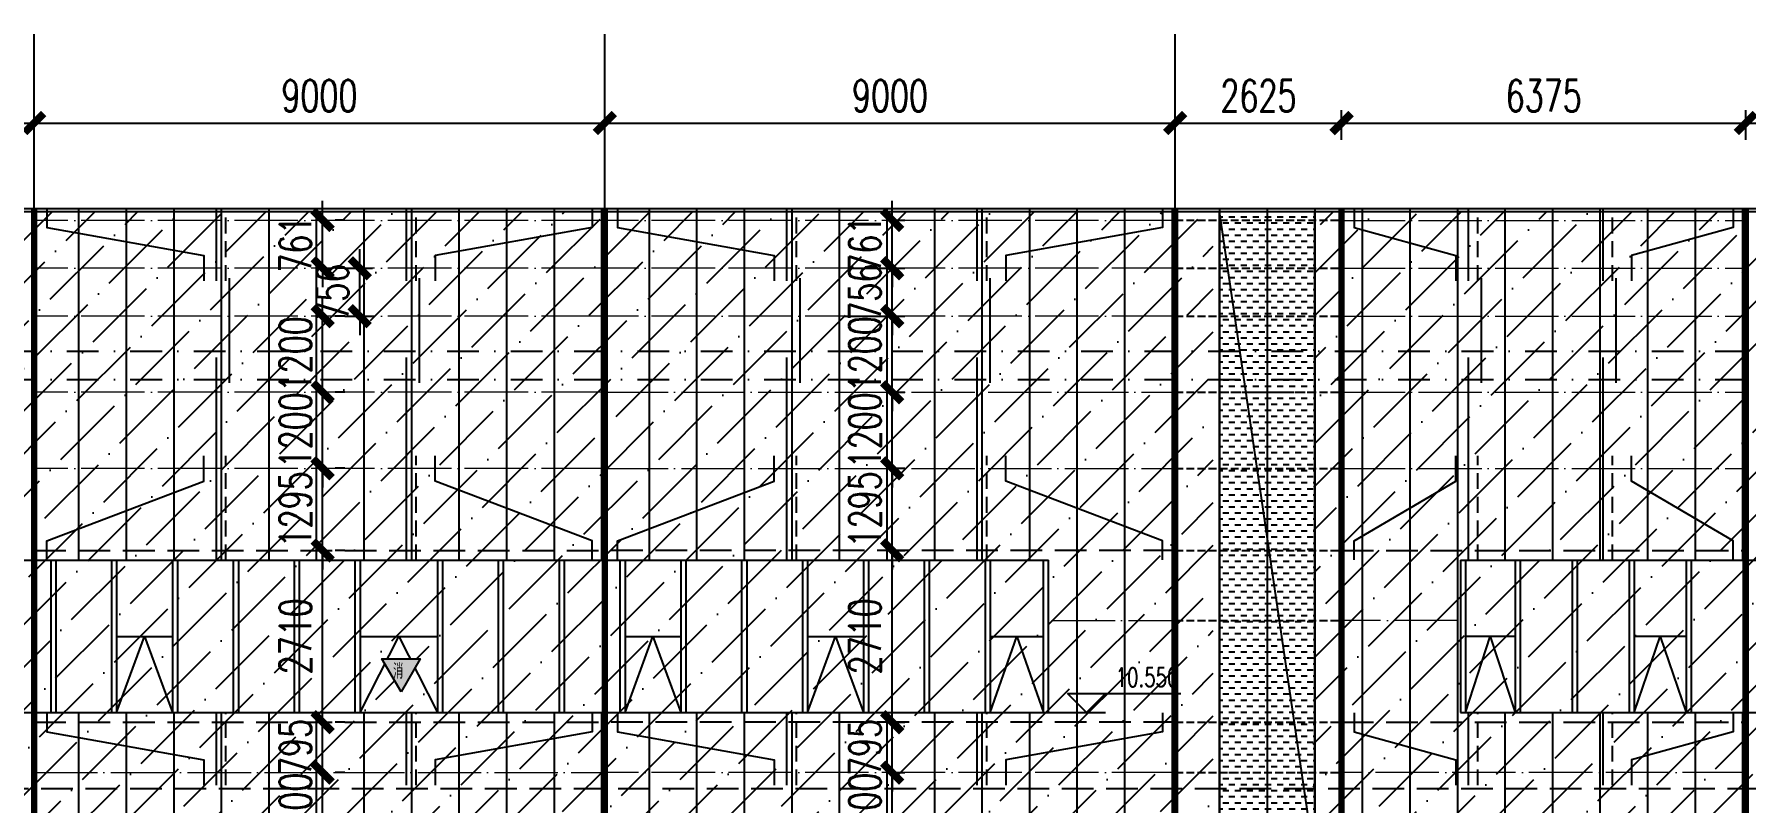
# Model space of a CAD drawing. Extents: x -2072575 to 87763, y -155913 to 742026.
# Drawn here: x -94342 to -67342, y 512340 to 524462 of the extents above; entities that cross this region are included whole.
import ezdxf
from ezdxf.enums import TextEntityAlignment as Align

# ---------------------------------------------------------------- set-up
doc = ezdxf.new("R2010")
doc.units = 0
doc.header["$LTSCALE"] = 1000
for name, pattern in [('20剖面图$0$DASH', [0.35, 0.25, -0.1]), ('__DASH', [0.35, 0.25, -0.1]), ('CENTER', [2, 1.25, -0.25, 0.25, -0.25]), ('DASHDOT', [1, 0.5, -0.25, 0, -0.25]), ('DASHED', [0.75, 0.5, -0.25]), ('DOT', [0.25, 0, -0.25]), ('DOTE', [2.42, 2, -0.2, 0.02, -0.2]), ('HIDDEN2', [0.1875, 0.125, -0.0625])]:
    doc.linetypes.add(name, pattern=pattern)
doc.layers.get('Defpoints').update_dxf_attribs({"color": 210})
for name, color, linetype in [('!ZN1-填充-8', 8, 'Continuous'), ('!ZN1-文字-7', 7, 'Continuous'), ('!ZN1-标注-173', 173, 'Continuous'), ('!ZN3-玻璃幕墙-4', 4, 'Continuous'), ('!ZN4-辅助材料-1', 1, 'Continuous'), ('12圆钢+30钢套管撑杆', 3, 'Continuous'), ('12圆钢斜拉条', 30, 'Continuous'), ('12圆钢直拉条', 22, 'Continuous'), ('250×150×4.5×8 H型钢', 3, 'HIDDEN2'), ('4玻璃幕墙', 4, 'Continuous'), ('60x60x5钢方管', 6, '20剖面图$0$DASH'), ('A-LIN-V', 9, 'Continuous'), ('A-云线', 50, 'Continuous'), ('AS-WALL', 40, 'Continuous'), ('DIM', 173, 'Continuous'), ('DIM_ELEV', 3, 'Continuous'), ('DOT', 8, 'DOT'), ('DOTE', 1, 'CENTER'), ('IE-填充-JYZS', 7, 'Continuous'), ('PUB_TEXT', 7, 'Continuous'), ('压型钢板', 23, 'Continuous')]:
    doc.layers.add(name, color=color, linetype=linetype)
doc.layers.add('A-加建区域', color=47, linetype='Continuous', plot=False)
doc.layers.add('冷弯薄壁C型钢 250x75x20x3.0', color=51, linetype='DOTE', lineweight=0)
doc.layers.add('梁', color=4, linetype='Continuous', lineweight=18)
doc.styles.add('_TCH_DIM', font='SIMPLEX', dxfattribs={"bigfont": 'GBCBIG'})
doc.styles.add('DHTEXT-1', font='romans.shx', dxfattribs={"width": 0.7, "bigfont": 'chinese.shx'})
doc.styles.add('样式 1', font='romans.shx', dxfattribs={"width": 0.7, "bigfont": 'chinese.shx'})
doc.dimstyles.new('ZN200', dxfattribs={"dimscale": 200, "dimtxt": 2.5, "dimasz": 1.5, "dimexe": 1, "dimexo": 2, "dimgap": 0.9, "dimtad": 1, "dimdec": 0, "dimdsep": 46, "dimtxsty": 'DHTEXT-1', "dimblk": 'ARCHTICK', "dimcen": 2.5, "dimclrd": 173, "dimclre": 173, "dimclrt": 7, "dimazin": 2, "dimtfac": 1, "dimtdec": 0, "dimtix": 1, "dimtmove": 2, "dimatfit": 3, "dimfxl": 0, "dimtolj": 1, "dimtzin": 0, "dimarcsym": 0})
pattern_1 = [(45, (119669.48, -503214.68), (252.5697, 926.0889), [1190.625, -238.125, 0, -238.125])]

# ---------------------------------------------------------------- blocks, each defined once
blk = doc.blocks.new('消防救援口标识')
blk.add_wipeout([(0, 0), (-150, 260), (150, 260)]).dxf.layer = '!ZN1-标注-173'
at = {"layer": '!ZN1-填充-8'}
h = blk.add_hatch(color=252, dxfattribs=at)
h.dxf.hatch_style = 1
h.paths.add_polyline_path([(0, 0), (-150, 260), (150, 260)])
at = {"layer": '!ZN1-标注-173'}
blk.add_lwpolyline([(0, 0), (-150, 260), (150, 260)], close=True, dxfattribs=at)
at = {"layer": '!ZN1-文字-7', "ltscale": 1.5, "style": '样式 1', "width": 0.7}
blk.add_text('消', height=120, dxfattribs=at).set_placement((-62, 164), align=Align.MIDDLE_LEFT)
blk = doc.blocks.new('20250905101245')
at = {"layer": '!ZN1-填充-8'}
h = blk.add_hatch(dxfattribs=at)
h.set_pattern_fill('ANSI36', color=252, scale=300, style=0)
h.set_pattern_definition(pattern_1)
h.paths.add_polyline_path([(33200, 18450), (58600, 18450), (58600, 0), (56000, 0), (56000, 5000), (51000, 5000), (51000, 0), (50700, 0), (35500, 0), (48700, 0), (48700, 2400), (35500, 2400), (35500, 0), (31689, 0), (31700, 0), (33200, 0)])
h = blk.add_hatch(dxfattribs=at)
h.set_pattern_fill('ANSI36', color=252, scale=300, style=0)
h.set_pattern_definition(pattern_1)
h.paths.add_polyline_path([(60150, 0), (60150, -27), (60150, 0), (83389, 0), (83400, 0), (62500, 0), (62500, 2400), (83400, 2400), (83400, 0), (87189, 0), (87200, 0), (85700, 0), (85600, 18450), (60200, 18458)])
at = {"layer": 'IE-填充-JYZS', "ltscale": 10}
h = blk.add_hatch(dxfattribs=at)
h.set_pattern_fill('DASH', color=252, scale=100)
h.set_pattern_definition([(0, (119669.48, -503214.675), (95.25, 95.25), [95.25, -95.25])])
h.paths.add_polyline_path([(58700, 8200), (60200, 8200), (60200, 18450), (58700, 18450)])
at = {"layer": '!ZN3-玻璃幕墙-4', "color": 252, "ltscale": 10}
for points in [[(41300, 10550), (41740, 11750), (42180, 10550)], [(45140, 10550), (45750, 11750), (46360, 10550)], [(49320, 10550), (49760, 11750), (50200, 10550)], [(52200, 10550), (52640, 11750), (53080, 10550)], [(55080, 10550), (55500, 11750), (55920, 10550)], [(62580, 10550), (62970, 11750), (63360, 10550)], [(65240, 10550), (65650, 11750), (66060, 10550)]]:
    blk.add_lwpolyline(points, dxfattribs=at)
at = {"layer": '4玻璃幕墙', "color": 252, "ltscale": 10}
for p, q in [((35500, 12950), (56000, 12950)), ((40260, 12950), (40260, 10550)), ((40340, 12950), (40340, 10550)), ((41220, 12950), (41220, 10550)), ((41300, 12950), (41300, 10550)), ((42180, 12950), (42180, 10550)), ((42260, 12950), (42260, 10550)), ((43140, 12950), (43140, 10550)), ((43220, 12950), (43220, 10550)), ((44100, 12950), (44100, 10550)), ((44180, 12950), (44180, 10550)), ((45060, 12950), (45060, 10550)), ((45140, 12950), (45140, 10550)), ((46360, 12950), (46360, 10550)), ((46440, 12950), (46440, 10550)), ((47320, 12950), (47320, 10550)), ((47400, 12950), (47400, 10550)), ((48280, 12950), (48280, 10550)), ((48360, 12950), (48360, 10550)), ((49240, 12950), (49240, 10550)), ((49320, 12950), (49320, 10550)), ((50200, 12950), (50200, 10550)), ((50280, 12950), (50280, 10550)), ((51160, 12950), (51160, 10550)), ((51240, 12950), (51240, 10550)), ((52120, 12950), (52120, 10550)), ((52200, 12950), (52200, 10550)), ((53080, 12950), (53080, 10550)), ((53160, 12950), (53160, 10550)), ((54040, 12950), (54040, 10550)), ((54120, 12950), (54120, 10550)), ((55000, 12950), (55000, 10550)), ((55080, 12950), (55080, 10550)), ((55920, 10550), (55920, 12950)), ((56000, 10550), (56000, 12950)), ((62500, 12950), (62500, 10550)), ((62500, 12950), (83400, 12950)), ((62580, 12950), (62580, 10550)), ((63360, 12950), (63360, 10550)), ((63440, 12950), (63440, 10550)), ((64260, 12950), (64260, 10550)), ((64340, 12950), (64340, 10550)), ((65160, 12950), (65160, 10550)), ((65240, 12950), (65240, 10550)), ((66060, 12950), (66060, 10550)), ((66140, 12950), (66140, 10550)), ((66960, 12950), (66960, 10550)), ((41300, 11750), (42180, 11750)), ((45140, 11750), (46360, 11750)), ((49320, 11750), (50200, 11750)), ((52200, 11750), (53080, 11750)), ((55080, 11750), (55920, 11750)), ((63360, 11750), (62580, 11750)), ((66060, 11750), (65240, 11750)), ((35500, 10550), (56000, 10550)), ((62500, 10550), (83400, 10550))]:
    blk.add_line(p, q, dxfattribs=at)
at = {"layer": 'A-LIN-V', "color": 252}
for p, q in [((-900, 18500), (184800, 18500)), ((-900, 18450), (184800, 18450)), ((58700, 8200), (58700, 18450)), ((60200, 8200), (60200, 18450))]:
    blk.add_line(p, q, dxfattribs=at)
at = {"layer": 'AS-WALL', "color": 252}
blk.add_lwpolyline([(60200, 8200), (60200, 8200), (58700, 18450)], dxfattribs=at)
at = {"layer": '压型钢板', "color": 252, "ltscale": 10}
for p, q in [((40700, 18500), (40700, 12950)), ((41450, 18500), (41450, 12950)), ((42200, 18500), (42200, 12950)), ((42950, 18500), (42950, 12950)), ((43700, 18500), (43700, 12950)), ((44450, 18500), (44450, 12950)), ((45200, 18500), (45200, 12950)), ((45950, 18500), (45950, 12950)), ((46700, 18500), (46700, 12950)), ((47450, 18500), (47450, 12950)), ((48200, 18500), (48200, 12950)), ((48950, 18500), (48950, 12950)), ((49700, 18500), (49700, 12950)), ((50450, 18500), (50450, 12950)), ((51200, 18500), (51200, 12950)), ((51950, 18500), (51950, 12950)), ((52700, 18500), (52700, 12950)), ((53450, 18500), (53450, 12950)), ((54200, 18500), (54200, 12950)), ((54950, 18500), (54950, 12950)), ((55700, 18500), (55700, 12950)), ((56450, 18500), (56450, 0)), ((57200, 18500), (57200, 0)), ((57950, 18500), (57950, 0)), ((58700, 18500), (58700, 0)), ((59450, 18500), (59450, 8200)), ((60200, 18500), (60200, 0)), ((60950, 18500), (60950, 0)), ((61700, 18500), (61700, 0)), ((62450, 18500), (62450, 0)), ((63200, 18500), (63200, 12950)), ((63950, 18500), (63950, 12950)), ((64700, 18500), (64700, 12950)), ((65450, 18500), (65450, 12950)), ((66200, 18500), (66200, 12950)), ((66950, 18500), (66950, 12950)), ((40700, 10550), (40700, 2400)), ((41450, 10550), (41450, 2400)), ((42200, 10550), (42200, 2400)), ((42950, 10550), (42950, 2400)), ((43700, 10550), (43700, 2400)), ((44450, 10550), (44450, 2400)), ((45200, 10550), (45200, 2400)), ((45950, 10550), (45950, 2400)), ((46700, 10550), (46700, 2400)), ((47450, 10550), (47450, 2400)), ((48200, 10550), (48200, 2400)), ((48950, 10550), (48950, 0)), ((49700, 10550), (49700, 0)), ((50450, 10550), (50450, 0)), ((51200, 10550), (51200, 5000)), ((51950, 10550), (51950, 5000)), ((52700, 10550), (52700, 5000)), ((53450, 10550), (53450, 5000)), ((54200, 10550), (54200, 5000)), ((54950, 10550), (54950, 5000)), ((55700, 10550), (55700, 5000)), ((63200, 10550), (63200, 2400)), ((63950, 10550), (63950, 2400)), ((64700, 10550), (64700, 2400)), ((65450, 10550), (65450, 2400)), ((66200, 10550), (66200, 2400)), ((66950, 10550), (66950, 2400))]:
    blk.add_line(p, q, dxfattribs=at)
at = {"layer": '!ZN4-辅助材料-1', "color": 252, "xscale": 2, "yscale": 2, "zscale": 2}
blk.add_blockref('消防救援口标识', (45786, 10873), dxfattribs=at)
blk = doc.blocks.new('20250821140411')
at = {"layer": 'DOT', "linetype": 'DASHDOT'}
for p, q in [((-7489.1, 18500), (190989.5, 18500)), ((-7489.1, 16250), (190989.5, 16250)), ((-7489.1, 15800), (190989.5, 15800))]:
    blk.add_line(p, q, dxfattribs=at)
at = {"layer": 'DOTE', "ltscale": 280}
for p, q in [((40000, -5350), (40000, 21247.6)), ((49000, -5350), (49000, 21247.6)), ((58000, -5350), (58000, 21247.6))]:
    blk.add_line(p, q, dxfattribs=at)
blk = doc.blocks.new('_ArchTick')
at = {"color": 0, "linetype": 'ByBlock', "const_width": 0.4}
blk.add_lwpolyline([(-0.5, -0.5), (0.5, 0.5)], dxfattribs=at)
blk = doc.blocks.new('*D3620')
at = {"layer": 'Defpoints', "color": 0, "ltscale": 10, "transparency": 16777216}
for p in [(-81182, 521532), (-80807, 521532), (-81182, 520771)]:
    blk.add_point(p, dxfattribs=at)
at = {"layer": 'DIM', "color": 173, "linetype": 'ByBlock', "lineweight": -2, "ltscale": 10, "transparency": 16777216}
for p, q in [((-80807, 521532), (-80807, 521832)), ((-80807, 520771), (-80807, 521532)), ((-80782, 521532), (-80607, 521532)), ((-80807, 520771), (-80807, 520471)), ((-80782, 520771), (-80607, 520771))]:
    blk.add_line(p, q, dxfattribs=at)
at = {"layer": 'DIM', "color": 173, "lineweight": -2, "ltscale": 10, "transparency": 16777216, "xscale": 300, "yscale": 300, "zscale": 300}
for p, rotation in [((-80807, 521532), 270), ((-80807, 520771), 90)]:
    blk.add_blockref('_ArchTick', p, dxfattribs=dict(at, rotation=rotation))
at = {"layer": 'DIM', "color": 7, "ltscale": 10, "transparency": 16777216, "insert": (-81237, 521151), "char_height": 500, "attachment_point": 5, "rotation": 90, "style": 'DHTEXT-1'}
blk.add_mtext('\\A1;761', dxfattribs=at)
blk = doc.blocks.new('*D3621')
at = {"layer": 'Defpoints', "color": 0, "ltscale": 10, "transparency": 16777216}
for p in [(-81903, 520771), (-80807, 520771), (-81963, 520015)]:
    blk.add_point(p, dxfattribs=at)
at = {"layer": 'DIM', "color": 173, "linetype": 'ByBlock', "lineweight": -2, "ltscale": 10, "transparency": 16777216}
for p, q in [((-80807, 520771), (-80807, 521071)), ((-81503, 520771), (-80607, 520771)), ((-80807, 520015), (-80807, 520771)), ((-81563, 520015), (-80607, 520015)), ((-80807, 520015), (-80807, 519715))]:
    blk.add_line(p, q, dxfattribs=at)
at = {"layer": 'DIM', "color": 173, "lineweight": -2, "ltscale": 10, "transparency": 16777216, "xscale": 300, "yscale": 300, "zscale": 300}
for p, rotation in [((-80807, 520771), 270), ((-80807, 520015), 90)]:
    blk.add_blockref('_ArchTick', p, dxfattribs=dict(at, rotation=rotation))
at = {"layer": 'DIM', "color": 7, "ltscale": 10, "transparency": 16777216, "insert": (-81237, 520393), "char_height": 500, "attachment_point": 5, "rotation": 90, "style": 'DHTEXT-1'}
blk.add_mtext('\\A1;756', dxfattribs=at)
blk = doc.blocks.new('*D3623')
at = {"layer": 'Defpoints', "color": 0, "ltscale": 10, "transparency": 16777216}
for p in [(-81182, 520015), (-80807, 520015), (-81182, 518815)]:
    blk.add_point(p, dxfattribs=at)
at = {"layer": 'DIM', "color": 173, "linetype": 'ByBlock', "lineweight": -2, "ltscale": 10, "transparency": 16777216}
for p, q in [((-80807, 520015), (-80807, 520315)), ((-80807, 518815), (-80807, 520015)), ((-80782, 520015), (-80607, 520015)), ((-80807, 518815), (-80807, 518515)), ((-80782, 518815), (-80607, 518815))]:
    blk.add_line(p, q, dxfattribs=at)
at = {"layer": 'DIM', "color": 173, "lineweight": -2, "ltscale": 10, "transparency": 16777216, "xscale": 300, "yscale": 300, "zscale": 300}
for p, rotation in [((-80807, 520015), 270), ((-80807, 518815), 90)]:
    blk.add_blockref('_ArchTick', p, dxfattribs=dict(at, rotation=rotation))
at = {"layer": 'DIM', "color": 7, "ltscale": 10, "transparency": 16777216, "insert": (-81237, 519415), "char_height": 500, "attachment_point": 5, "rotation": 90, "style": 'DHTEXT-1'}
blk.add_mtext('\\A1;1200', dxfattribs=at)
blk = doc.blocks.new('*D3624')
at = {"layer": 'Defpoints', "color": 0, "ltscale": 10, "transparency": 16777216}
for p in [(-81182, 518815), (-80807, 518815), (-81182, 517615)]:
    blk.add_point(p, dxfattribs=at)
at = {"layer": 'DIM', "color": 173, "linetype": 'ByBlock', "lineweight": -2, "ltscale": 10, "transparency": 16777216}
for p, q in [((-80807, 518815), (-80807, 519115)), ((-80807, 517615), (-80807, 518815)), ((-80782, 518815), (-80607, 518815)), ((-80807, 517615), (-80807, 517315)), ((-80782, 517615), (-80607, 517615))]:
    blk.add_line(p, q, dxfattribs=at)
at = {"layer": 'DIM', "color": 173, "lineweight": -2, "ltscale": 10, "transparency": 16777216, "xscale": 300, "yscale": 300, "zscale": 300}
for p, rotation in [((-80807, 518815), 270), ((-80807, 517615), 90)]:
    blk.add_blockref('_ArchTick', p, dxfattribs=dict(at, rotation=rotation))
at = {"layer": 'DIM', "color": 7, "ltscale": 10, "transparency": 16777216, "insert": (-81237, 518215), "char_height": 500, "attachment_point": 5, "rotation": 90, "style": 'DHTEXT-1'}
blk.add_mtext('\\A1;1200', dxfattribs=at)
blk = doc.blocks.new('*D3625')
at = {"layer": 'Defpoints', "color": 0, "ltscale": 10, "transparency": 16777216}
for p in [(-81182, 517615), (-80807, 517615), (-81182, 516320)]:
    blk.add_point(p, dxfattribs=at)
at = {"layer": 'DIM', "color": 173, "linetype": 'ByBlock', "lineweight": -2, "ltscale": 10, "transparency": 16777216}
for p, q in [((-80807, 517615), (-80807, 517915)), ((-80807, 516320), (-80807, 517615)), ((-80782, 517615), (-80607, 517615)), ((-80807, 516320), (-80807, 516020)), ((-80782, 516320), (-80607, 516320))]:
    blk.add_line(p, q, dxfattribs=at)
at = {"layer": 'DIM', "color": 173, "lineweight": -2, "ltscale": 10, "transparency": 16777216, "xscale": 300, "yscale": 300, "zscale": 300}
for p, rotation in [((-80807, 517615), 270), ((-80807, 516320), 90)]:
    blk.add_blockref('_ArchTick', p, dxfattribs=dict(at, rotation=rotation))
at = {"layer": 'DIM', "color": 7, "ltscale": 10, "transparency": 16777216, "insert": (-81237, 516967), "char_height": 500, "attachment_point": 5, "rotation": 90, "style": 'DHTEXT-1'}
blk.add_mtext('\\A1;1295', dxfattribs=at)
blk = doc.blocks.new('*D3626')
at = {"layer": 'Defpoints', "color": 0, "ltscale": 10, "transparency": 16777216}
for p in [(-81182, 516320), (-80807, 516320), (-81182, 513610)]:
    blk.add_point(p, dxfattribs=at)
at = {"layer": 'DIM', "color": 173, "linetype": 'ByBlock', "lineweight": -2, "ltscale": 10, "transparency": 16777216}
for p, q in [((-80807, 513610), (-80807, 516320)), ((-80782, 516320), (-80607, 516320)), ((-80782, 513610), (-80607, 513610))]:
    blk.add_line(p, q, dxfattribs=at)
at = {"layer": 'DIM', "color": 173, "lineweight": -2, "ltscale": 10, "transparency": 16777216, "xscale": 300, "yscale": 300, "zscale": 300}
for p, rotation in [((-80807, 516320), 90), ((-80807, 513610), 270)]:
    blk.add_blockref('_ArchTick', p, dxfattribs=dict(at, rotation=rotation))
at = {"layer": 'DIM', "color": 7, "ltscale": 10, "transparency": 16777216, "insert": (-81237, 514965), "char_height": 500, "attachment_point": 5, "rotation": 90, "style": 'DHTEXT-1'}
blk.add_mtext('\\A1;2710', dxfattribs=at)
blk = doc.blocks.new('*D3627')
at = {"layer": 'Defpoints', "color": 0, "ltscale": 10, "transparency": 16777216}
for p in [(-81182, 513610), (-80807, 513610), (-81182, 512815)]:
    blk.add_point(p, dxfattribs=at)
at = {"layer": 'DIM', "color": 173, "linetype": 'ByBlock', "lineweight": -2, "ltscale": 10, "transparency": 16777216}
for p, q in [((-80807, 513610), (-80807, 513910)), ((-80807, 512815), (-80807, 513610)), ((-80782, 513610), (-80607, 513610)), ((-80807, 512815), (-80807, 512515)), ((-80782, 512815), (-80607, 512815))]:
    blk.add_line(p, q, dxfattribs=at)
at = {"layer": 'DIM', "color": 173, "lineweight": -2, "ltscale": 10, "transparency": 16777216, "xscale": 300, "yscale": 300, "zscale": 300}
for p, rotation in [((-80807, 513610), 270), ((-80807, 512815), 90)]:
    blk.add_blockref('_ArchTick', p, dxfattribs=dict(at, rotation=rotation))
at = {"layer": 'DIM', "color": 7, "ltscale": 10, "transparency": 16777216, "insert": (-81237, 513212), "char_height": 500, "attachment_point": 5, "rotation": 90, "style": 'DHTEXT-1'}
blk.add_mtext('\\A1;795', dxfattribs=at)
blk = doc.blocks.new('*D3622')
at = {"layer": 'Defpoints', "color": 0, "ltscale": 10, "transparency": 16777216}
for p in [(-81182, 512815), (-80807, 512815), (-81182, 511615)]:
    blk.add_point(p, dxfattribs=at)
at = {"layer": 'DIM', "color": 173, "linetype": 'ByBlock', "lineweight": -2, "ltscale": 10, "transparency": 16777216}
for p, q in [((-80807, 512815), (-80807, 513115)), ((-80807, 511615), (-80807, 512815)), ((-80782, 512815), (-80607, 512815)), ((-80807, 511615), (-80807, 511315)), ((-80782, 511615), (-80607, 511615))]:
    blk.add_line(p, q, dxfattribs=at)
at = {"layer": 'DIM', "color": 173, "lineweight": -2, "ltscale": 10, "transparency": 16777216, "xscale": 300, "yscale": 300, "zscale": 300}
for p, rotation in [((-80807, 512815), 270), ((-80807, 511615), 90)]:
    blk.add_blockref('_ArchTick', p, dxfattribs=dict(at, rotation=rotation))
at = {"layer": 'DIM', "color": 7, "ltscale": 10, "transparency": 16777216, "insert": (-81237, 512215), "char_height": 500, "attachment_point": 5, "rotation": 90, "style": 'DHTEXT-1'}
blk.add_mtext('\\A1;1200', dxfattribs=at)
blk = doc.blocks.new('*D3655')
at = {"layer": 'Defpoints', "color": 0, "ltscale": 10, "transparency": 16777216}
for p in [(-58342, 523062), (-67342, 522398), (-58342, 522398)]:
    blk.add_point(p, dxfattribs=at)
at = {"layer": 'DIM', "color": 173, "linetype": 'ByBlock', "lineweight": -2, "ltscale": 10, "transparency": 16777216}
for p, q in [((-67342, 522798), (-67342, 523262)), ((-58342, 522798), (-58342, 523262)), ((-67342, 523062), (-58342, 523062))]:
    blk.add_line(p, q, dxfattribs=at)
at = {"layer": 'DIM', "color": 173, "lineweight": -2, "ltscale": 10, "transparency": 16777216, "xscale": 300, "yscale": 300, "zscale": 300, "rotation": 180}
blk.add_blockref('_ArchTick', (-67342, 523062), dxfattribs=at)
at = {"layer": 'DIM', "color": 173, "lineweight": -2, "ltscale": 10, "transparency": 16777216, "xscale": 300, "yscale": 300, "zscale": 300}
blk.add_blockref('_ArchTick', (-58342, 523062), dxfattribs=at)
at = {"layer": 'DIM', "color": 7, "ltscale": 10, "transparency": 16777216, "insert": (-62842, 523492), "char_height": 500, "attachment_point": 5, "style": 'DHTEXT-1'}
blk.add_mtext('\\A1;9000', dxfattribs=at)
blk = doc.blocks.new('*D3656')
at = {"layer": 'Defpoints', "color": 0, "ltscale": 10, "transparency": 16777216}
for p in [(-67342, 523062), (-73717, 522398), (-67342, 522398)]:
    blk.add_point(p, dxfattribs=at)
at = {"layer": 'DIM', "color": 173, "linetype": 'ByBlock', "lineweight": -2, "ltscale": 10, "transparency": 16777216}
for p, q in [((-73717, 522798), (-73717, 523262)), ((-67342, 522798), (-67342, 523262)), ((-73717, 523062), (-67342, 523062))]:
    blk.add_line(p, q, dxfattribs=at)
at = {"layer": 'DIM', "color": 173, "lineweight": -2, "ltscale": 10, "transparency": 16777216, "xscale": 300, "yscale": 300, "zscale": 300, "rotation": 180}
blk.add_blockref('_ArchTick', (-73717, 523062), dxfattribs=at)
at = {"layer": 'DIM', "color": 173, "lineweight": -2, "ltscale": 10, "transparency": 16777216, "xscale": 300, "yscale": 300, "zscale": 300}
blk.add_blockref('_ArchTick', (-67342, 523062), dxfattribs=at)
at = {"layer": 'DIM', "color": 7, "ltscale": 10, "transparency": 16777216, "insert": (-70529, 523492), "char_height": 500, "attachment_point": 5, "style": 'DHTEXT-1'}
blk.add_mtext('\\A1;6375', dxfattribs=at)
blk = doc.blocks.new('*D3657')
at = {"layer": 'Defpoints', "color": 0, "ltscale": 10, "transparency": 16777216}
for p in [(-73717, 523062), (-76342, 522398), (-73717, 522398)]:
    blk.add_point(p, dxfattribs=at)
at = {"layer": 'DIM', "color": 173, "linetype": 'ByBlock', "lineweight": -2, "ltscale": 10, "transparency": 16777216}
for p, q in [((-76342, 522798), (-76342, 523262)), ((-73717, 522798), (-73717, 523262)), ((-76342, 523062), (-73717, 523062))]:
    blk.add_line(p, q, dxfattribs=at)
at = {"layer": 'DIM', "color": 173, "lineweight": -2, "ltscale": 10, "transparency": 16777216, "xscale": 300, "yscale": 300, "zscale": 300, "rotation": 180}
blk.add_blockref('_ArchTick', (-76342, 523062), dxfattribs=at)
at = {"layer": 'DIM', "color": 173, "lineweight": -2, "ltscale": 10, "transparency": 16777216, "xscale": 300, "yscale": 300, "zscale": 300}
blk.add_blockref('_ArchTick', (-73717, 523062), dxfattribs=at)
at = {"layer": 'DIM', "color": 7, "ltscale": 10, "transparency": 16777216, "insert": (-75029, 523492), "char_height": 500, "attachment_point": 5, "style": 'DHTEXT-1'}
blk.add_mtext('\\A1;2625', dxfattribs=at)
blk = doc.blocks.new('*D3658')
at = {"layer": 'Defpoints', "color": 0, "ltscale": 10, "transparency": 16777216}
for p in [(-76342, 523062), (-85342, 522398), (-76342, 522398)]:
    blk.add_point(p, dxfattribs=at)
at = {"layer": 'DIM', "color": 173, "linetype": 'ByBlock', "lineweight": -2, "ltscale": 10, "transparency": 16777216}
for p, q in [((-85342, 522798), (-85342, 523262)), ((-76342, 522798), (-76342, 523262)), ((-85342, 523062), (-76342, 523062))]:
    blk.add_line(p, q, dxfattribs=at)
at = {"layer": 'DIM', "color": 173, "lineweight": -2, "ltscale": 10, "transparency": 16777216, "xscale": 300, "yscale": 300, "zscale": 300, "rotation": 180}
blk.add_blockref('_ArchTick', (-85342, 523062), dxfattribs=at)
at = {"layer": 'DIM', "color": 173, "lineweight": -2, "ltscale": 10, "transparency": 16777216, "xscale": 300, "yscale": 300, "zscale": 300}
blk.add_blockref('_ArchTick', (-76342, 523062), dxfattribs=at)
at = {"layer": 'DIM', "color": 7, "ltscale": 10, "transparency": 16777216, "insert": (-80842, 523492), "char_height": 500, "attachment_point": 5, "style": 'DHTEXT-1'}
blk.add_mtext('\\A1;9000', dxfattribs=at)
blk = doc.blocks.new('*D3659')
at = {"layer": 'Defpoints', "color": 0, "ltscale": 10, "transparency": 16777216}
for p in [(-85342, 523062), (-94342, 522398), (-85342, 522398)]:
    blk.add_point(p, dxfattribs=at)
at = {"layer": 'DIM', "color": 173, "linetype": 'ByBlock', "lineweight": -2, "ltscale": 10, "transparency": 16777216}
for p, q in [((-94342, 522798), (-94342, 523262)), ((-85342, 522798), (-85342, 523262)), ((-94342, 523062), (-85342, 523062))]:
    blk.add_line(p, q, dxfattribs=at)
at = {"layer": 'DIM', "color": 173, "lineweight": -2, "ltscale": 10, "transparency": 16777216, "xscale": 300, "yscale": 300, "zscale": 300, "rotation": 180}
blk.add_blockref('_ArchTick', (-94342, 523062), dxfattribs=at)
at = {"layer": 'DIM', "color": 173, "lineweight": -2, "ltscale": 10, "transparency": 16777216, "xscale": 300, "yscale": 300, "zscale": 300}
blk.add_blockref('_ArchTick', (-85342, 523062), dxfattribs=at)
at = {"layer": 'DIM', "color": 7, "ltscale": 10, "transparency": 16777216, "insert": (-89842, 523492), "char_height": 500, "attachment_point": 5, "style": 'DHTEXT-1'}
blk.add_mtext('\\A1;9000', dxfattribs=at)
blk = doc.blocks.new('*D3660')
at = {"layer": 'Defpoints', "color": 0, "ltscale": 10, "transparency": 16777216}
for p in [(-94342, 523062), (-100717, 522398), (-94342, 522398)]:
    blk.add_point(p, dxfattribs=at)
at = {"layer": 'DIM', "color": 173, "linetype": 'ByBlock', "lineweight": -2, "ltscale": 10, "transparency": 16777216}
for p, q in [((-100717, 522798), (-100717, 523262)), ((-94342, 522798), (-94342, 523262)), ((-100717, 523062), (-94342, 523062))]:
    blk.add_line(p, q, dxfattribs=at)
at = {"layer": 'DIM', "color": 173, "lineweight": -2, "ltscale": 10, "transparency": 16777216, "xscale": 300, "yscale": 300, "zscale": 300, "rotation": 180}
blk.add_blockref('_ArchTick', (-100717, 523062), dxfattribs=at)
at = {"layer": 'DIM', "color": 173, "lineweight": -2, "ltscale": 10, "transparency": 16777216, "xscale": 300, "yscale": 300, "zscale": 300}
blk.add_blockref('_ArchTick', (-94342, 523062), dxfattribs=at)
at = {"layer": 'DIM', "color": 7, "ltscale": 10, "transparency": 16777216, "insert": (-97529, 523492), "char_height": 500, "attachment_point": 5, "style": 'DHTEXT-1'}
blk.add_mtext('\\A1;6375', dxfattribs=at)
blk = doc.blocks.new('*D3700')
at = {"layer": 'Defpoints', "color": 0, "ltscale": 10, "transparency": 16777216}
for p in [(-89842, 521532), (-89792, 521532), (-89842, 520771)]:
    blk.add_point(p, dxfattribs=at)
at = {"layer": 'DIM', "color": 173, "linetype": 'ByBlock', "lineweight": -2, "ltscale": 10, "transparency": 16777216}
for p, q in [((-89792, 521532), (-89792, 521832)), ((-89792, 520771), (-89792, 521532)), ((-89442, 521532), (-89592, 521532)), ((-89792, 520771), (-89792, 520471)), ((-89442, 520771), (-89592, 520771))]:
    blk.add_line(p, q, dxfattribs=at)
at = {"layer": 'DIM', "color": 173, "lineweight": -2, "ltscale": 10, "transparency": 16777216, "xscale": 300, "yscale": 300, "zscale": 300}
for p, rotation in [((-89792, 521532), 270), ((-89792, 520771), 90)]:
    blk.add_blockref('_ArchTick', p, dxfattribs=dict(at, rotation=rotation))
at = {"layer": 'DIM', "color": 7, "ltscale": 10, "transparency": 16777216, "insert": (-90222, 521151), "char_height": 500, "attachment_point": 5, "rotation": 90, "style": 'DHTEXT-1'}
blk.add_mtext('\\A1;761', dxfattribs=at)
blk = doc.blocks.new('*D3701')
at = {"layer": 'Defpoints', "color": 0, "ltscale": 10, "transparency": 16777216}
for p in [(-89842, 520771), (-89206, 520771), (-89842, 520015)]:
    blk.add_point(p, dxfattribs=at)
at = {"layer": 'DIM', "color": 173, "linetype": 'ByBlock', "lineweight": -2, "ltscale": 10, "transparency": 16777216}
for p, q in [((-89206, 520771), (-89206, 521071)), ((-89442, 520771), (-89006, 520771)), ((-89206, 520015), (-89206, 520771)), ((-89442, 520015), (-89006, 520015)), ((-89206, 520015), (-89206, 519715))]:
    blk.add_line(p, q, dxfattribs=at)
at = {"layer": 'DIM', "color": 173, "lineweight": -2, "ltscale": 10, "transparency": 16777216, "xscale": 300, "yscale": 300, "zscale": 300}
for p, rotation in [((-89206, 520771), 270), ((-89206, 520015), 90)]:
    blk.add_blockref('_ArchTick', p, dxfattribs=dict(at, rotation=rotation))
at = {"layer": 'DIM', "color": 7, "ltscale": 10, "transparency": 16777216, "insert": (-89636, 520393), "char_height": 500, "attachment_point": 5, "rotation": 90, "style": 'DHTEXT-1'}
blk.add_mtext('\\A1;756', dxfattribs=at)
blk = doc.blocks.new('*D3702')
at = {"layer": 'Defpoints', "color": 0, "ltscale": 10, "transparency": 16777216}
for p in [(-89842, 520015), (-89792, 520015), (-89842, 518815)]:
    blk.add_point(p, dxfattribs=at)
at = {"layer": 'DIM', "color": 173, "linetype": 'ByBlock', "lineweight": -2, "ltscale": 10, "transparency": 16777216}
for p, q in [((-89792, 520015), (-89792, 520315)), ((-89792, 518815), (-89792, 520015)), ((-89442, 520015), (-89592, 520015)), ((-89792, 518815), (-89792, 518515)), ((-89442, 518815), (-89592, 518815))]:
    blk.add_line(p, q, dxfattribs=at)
at = {"layer": 'DIM', "color": 173, "lineweight": -2, "ltscale": 10, "transparency": 16777216, "xscale": 300, "yscale": 300, "zscale": 300}
for p, rotation in [((-89792, 520015), 270), ((-89792, 518815), 90)]:
    blk.add_blockref('_ArchTick', p, dxfattribs=dict(at, rotation=rotation))
at = {"layer": 'DIM', "color": 7, "ltscale": 10, "transparency": 16777216, "insert": (-90222, 519415), "char_height": 500, "attachment_point": 5, "rotation": 90, "style": 'DHTEXT-1'}
blk.add_mtext('\\A1;1200', dxfattribs=at)
blk = doc.blocks.new('*D3703')
at = {"layer": 'Defpoints', "color": 0, "ltscale": 10, "transparency": 16777216}
for p in [(-89842, 518815), (-89792, 518815), (-89842, 517615)]:
    blk.add_point(p, dxfattribs=at)
at = {"layer": 'DIM', "color": 173, "linetype": 'ByBlock', "lineweight": -2, "ltscale": 10, "transparency": 16777216}
for p, q in [((-89792, 518815), (-89792, 519115)), ((-89792, 517615), (-89792, 518815)), ((-89442, 518815), (-89592, 518815)), ((-89792, 517615), (-89792, 517315)), ((-89442, 517615), (-89592, 517615))]:
    blk.add_line(p, q, dxfattribs=at)
at = {"layer": 'DIM', "color": 173, "lineweight": -2, "ltscale": 10, "transparency": 16777216, "xscale": 300, "yscale": 300, "zscale": 300}
for p, rotation in [((-89792, 518815), 270), ((-89792, 517615), 90)]:
    blk.add_blockref('_ArchTick', p, dxfattribs=dict(at, rotation=rotation))
at = {"layer": 'DIM', "color": 7, "ltscale": 10, "transparency": 16777216, "insert": (-90222, 518215), "char_height": 500, "attachment_point": 5, "rotation": 90, "style": 'DHTEXT-1'}
blk.add_mtext('\\A1;1200', dxfattribs=at)
blk = doc.blocks.new('*D3706')
at = {"layer": 'Defpoints', "color": 0, "ltscale": 10, "transparency": 16777216}
for p in [(-89842, 517615), (-89792, 517615), (-89842, 516320)]:
    blk.add_point(p, dxfattribs=at)
at = {"layer": 'DIM', "color": 173, "linetype": 'ByBlock', "lineweight": -2, "ltscale": 10, "transparency": 16777216}
for p, q in [((-89792, 517615), (-89792, 517915)), ((-89792, 516320), (-89792, 517615)), ((-89442, 517615), (-89592, 517615)), ((-89792, 516320), (-89792, 516020)), ((-89442, 516320), (-89592, 516320))]:
    blk.add_line(p, q, dxfattribs=at)
at = {"layer": 'DIM', "color": 173, "lineweight": -2, "ltscale": 10, "transparency": 16777216, "xscale": 300, "yscale": 300, "zscale": 300}
for p, rotation in [((-89792, 517615), 270), ((-89792, 516320), 90)]:
    blk.add_blockref('_ArchTick', p, dxfattribs=dict(at, rotation=rotation))
at = {"layer": 'DIM', "color": 7, "ltscale": 10, "transparency": 16777216, "insert": (-90222, 516967), "char_height": 500, "attachment_point": 5, "rotation": 90, "style": 'DHTEXT-1'}
blk.add_mtext('\\A1;1295', dxfattribs=at)
blk = doc.blocks.new('*D3704')
at = {"layer": 'Defpoints', "color": 0, "ltscale": 10, "transparency": 16777216}
for p in [(-89842, 516320), (-89792, 516320), (-89842, 513610)]:
    blk.add_point(p, dxfattribs=at)
at = {"layer": 'DIM', "color": 173, "linetype": 'ByBlock', "lineweight": -2, "ltscale": 10, "transparency": 16777216}
for p, q in [((-89792, 513610), (-89792, 516320)), ((-89442, 516320), (-89592, 516320)), ((-89442, 513610), (-89592, 513610))]:
    blk.add_line(p, q, dxfattribs=at)
at = {"layer": 'DIM', "color": 173, "lineweight": -2, "ltscale": 10, "transparency": 16777216, "xscale": 300, "yscale": 300, "zscale": 300}
for p, rotation in [((-89792, 516320), 90), ((-89792, 513610), 270)]:
    blk.add_blockref('_ArchTick', p, dxfattribs=dict(at, rotation=rotation))
at = {"layer": 'DIM', "color": 7, "ltscale": 10, "transparency": 16777216, "insert": (-90222, 514965), "char_height": 500, "attachment_point": 5, "rotation": 90, "style": 'DHTEXT-1'}
blk.add_mtext('\\A1;2710', dxfattribs=at)
blk = doc.blocks.new('*D3705')
at = {"layer": 'Defpoints', "color": 0, "ltscale": 10, "transparency": 16777216}
for p in [(-89842, 513610), (-89792, 513610), (-89842, 512815)]:
    blk.add_point(p, dxfattribs=at)
at = {"layer": 'DIM', "color": 173, "linetype": 'ByBlock', "lineweight": -2, "ltscale": 10, "transparency": 16777216}
for p, q in [((-89792, 513610), (-89792, 513910)), ((-89792, 512815), (-89792, 513610)), ((-89442, 513610), (-89592, 513610)), ((-89792, 512815), (-89792, 512515)), ((-89442, 512815), (-89592, 512815))]:
    blk.add_line(p, q, dxfattribs=at)
at = {"layer": 'DIM', "color": 173, "lineweight": -2, "ltscale": 10, "transparency": 16777216, "xscale": 300, "yscale": 300, "zscale": 300}
for p, rotation in [((-89792, 513610), 270), ((-89792, 512815), 90)]:
    blk.add_blockref('_ArchTick', p, dxfattribs=dict(at, rotation=rotation))
at = {"layer": 'DIM', "color": 7, "ltscale": 10, "transparency": 16777216, "insert": (-90222, 513212), "char_height": 500, "attachment_point": 5, "rotation": 90, "style": 'DHTEXT-1'}
blk.add_mtext('\\A1;795', dxfattribs=at)
blk = doc.blocks.new('*D3697')
at = {"layer": 'Defpoints', "color": 0, "ltscale": 10, "transparency": 16777216}
for p in [(-89842, 512815), (-89792, 512815), (-89842, 511615)]:
    blk.add_point(p, dxfattribs=at)
at = {"layer": 'DIM', "color": 173, "linetype": 'ByBlock', "lineweight": -2, "ltscale": 10, "transparency": 16777216}
for p, q in [((-89792, 512815), (-89792, 513115)), ((-89792, 511615), (-89792, 512815)), ((-89442, 512815), (-89592, 512815)), ((-89792, 511615), (-89792, 511315)), ((-89442, 511615), (-89592, 511615))]:
    blk.add_line(p, q, dxfattribs=at)
at = {"layer": 'DIM', "color": 173, "lineweight": -2, "ltscale": 10, "transparency": 16777216, "xscale": 300, "yscale": 300, "zscale": 300}
for p, rotation in [((-89792, 512815), 270), ((-89792, 511615), 90)]:
    blk.add_blockref('_ArchTick', p, dxfattribs=dict(at, rotation=rotation))
at = {"layer": 'DIM', "color": 7, "ltscale": 10, "transparency": 16777216, "insert": (-90222, 512215), "char_height": 500, "attachment_point": 5, "rotation": 90, "style": 'DHTEXT-1'}
blk.add_mtext('\\A1;1200', dxfattribs=at)

msp = doc.modelspace()

# ---------------------------------------------------------------- linework, layer by layer
at = {"layer": 'A-加建区域', "linetype": '__DASH', "ltscale": 2}
msp.add_line((-141830.9, 512564.7), (56647.8, 512564.7), dxfattribs=at)
at = {"layer": 'DIM_ELEV'}
for p, q in [((-77740.4, 513764.7), (-78040.4, 514064.7)), ((-78040.4, 514064.7), (-76252.4, 514064.7)), ((-77740.4, 513764.7), (-77440.4, 514064.7)), ((-78440.4, 513764.7), (-77440.4, 513764.7))]:
    msp.add_line(p, q, dxfattribs=at)

# ---------------------------------------------------------------- texts
at = {"layer": 'PUB_TEXT', "style": '_TCH_DIM', "width": 0.705882}
msp.add_text('10.550', height=297.5, dxfattribs=at).set_placement((-77282.4, 514169.7))

# ---------------------------------------------------------------- dimensions: what is measured, and where the dimension line sits
at = {"layer": 'DIM', "ltscale": 10}
for base, p1, p2, picture, middle in [((-94341.8, 523061.8), (-100716.8, 522397.9), (-94341.8, 522397.9), '*D3660', (-97529.3, 523491.8)), ((-85341.8, 523061.8), (-94341.8, 522397.9), (-85341.8, 522397.9), '*D3659', (-89841.8, 523491.8)), ((-76341.8, 523061.8), (-85341.8, 522397.9), (-76341.8, 522397.9), '*D3658', (-80841.8, 523491.8)), ((-73716.8, 523061.8), (-76341.8, 522397.9), (-73716.8, 522397.9), '*D3657', (-75029.3, 523491.8)), ((-67341.8, 523061.8), (-73716.8, 522397.9), (-67341.8, 522397.9), '*D3656', (-70529.3, 523491.8)), ((-58341.8, 523061.8), (-67341.8, 522397.9), (-58341.8, 522397.9), '*D3655', (-62841.8, 523491.8))]:
    dim = msp.add_linear_dim(base=base, p1=p1, p2=p2, dimstyle='ZN200', override={"dimfxl": 2}, dxfattribs=at)
    dim.commit()
    dim.dimension.update_dxf_attribs({"geometry": picture, "text_midpoint": middle})

# ---------------------------------------------------------------- next in the draw order: block references
at = {"layer": '12圆钢直拉条', "ltscale": 1000}
msp.add_blockref('20250905101245', (-134341.8, 503214.7), dxfattribs=at)

# ---------------------------------------------------------------- next in the draw order: linework, layer by layer
at = {"layer": '12圆钢+30钢套管撑杆', "color": 3}
for p, q in [((-91466.8, 520570.9), (-91466.8, 521714.7)), ((-88466.8, 520570.9), (-88466.8, 521714.7)), ((-82466.8, 520570.9), (-82466.8, 521714.7)), ((-79466.8, 520570.9), (-79466.8, 521714.7)), ((-71716.8, 520570.9), (-71716.8, 521714.7)), ((-69591.8, 520570.9), (-69591.8, 521714.7)), ((-91466.8, 516164.7), (-91466.8, 517814.7)), ((-88466.8, 516164.7), (-88466.8, 517814.7)), ((-82466.8, 516164.7), (-82466.8, 517814.7)), ((-79466.8, 516164.7), (-79466.8, 517814.7)), ((-71716.8, 516164.7), (-71716.8, 517814.7)), ((-69591.8, 516164.7), (-69591.8, 517814.7)), ((-91466.8, 512614.7), (-91466.8, 513758.4)), ((-88466.8, 512614.7), (-88466.8, 513758.4)), ((-82466.8, 512614.7), (-82466.8, 513758.4)), ((-79466.8, 512614.7), (-79466.8, 513758.4)), ((-71716.8, 512614.7), (-71716.8, 513758.4)), ((-69591.8, 512614.7), (-69591.8, 513758.4))]:
    msp.add_line(p, q, dxfattribs=at)
at = {"layer": '12圆钢+30钢套管撑杆', "color": 3, "linetype": 'DASHED', "ltscale": 0.5}
for p, q in [((-91316.8, 520570.9), (-91316.8, 521714.7)), ((-88316.8, 520570.9), (-88316.8, 521714.7)), ((-82316.8, 520570.9), (-82316.8, 521714.7)), ((-79316.8, 520570.9), (-79316.8, 521714.7)), ((-71566.8, 520570.9), (-71566.8, 521714.7)), ((-69441.8, 520570.9), (-69441.8, 521714.7)), ((-91316.8, 516164.7), (-91316.8, 517814.7)), ((-88316.8, 516164.7), (-88316.8, 517814.7)), ((-82316.8, 516164.7), (-82316.8, 517814.7)), ((-79316.8, 516164.7), (-79316.8, 517814.7)), ((-71566.8, 516164.7), (-71566.8, 517814.7)), ((-69441.8, 516164.7), (-69441.8, 517814.7)), ((-91316.8, 512614.7), (-91316.8, 513758.4)), ((-88316.8, 512614.7), (-88316.8, 513758.4)), ((-82316.8, 512614.7), (-82316.8, 513758.4)), ((-79316.8, 512614.7), (-79316.8, 513758.4)), ((-71566.8, 512614.7), (-71566.8, 513758.4)), ((-69441.8, 512614.7), (-69441.8, 513758.4))]:
    msp.add_line(p, q, dxfattribs=at)
at = {"layer": '12圆钢斜拉条', "ltscale": 1000}
for points in [[(-94141.8, 521714.7), (-94141.8, 521414.7), (-91666.8, 520970.9), (-91666.8, 520570.9)], [(-85541.8, 521714.7), (-85541.8, 521414.7), (-88016.8, 520970.9), (-88016.8, 520570.9)], [(-85141.8, 521714.7), (-85141.8, 521414.7), (-82666.8, 520970.9), (-82666.8, 520570.9)], [(-76541.8, 521714.7), (-76541.8, 521414.7), (-79016.8, 520970.9), (-79016.8, 520570.9)], [(-73516.8, 521714.7), (-73516.8, 521414.7), (-71916.8, 520970.9), (-71916.8, 520570.9)], [(-67541.8, 521714.7), (-67541.8, 521414.7), (-69141.8, 520970.9), (-69141.8, 520570.9)], [(-94141.8, 516169.7), (-94141.8, 516469.7), (-91666.8, 517414.7), (-91666.8, 517814.7)], [(-85541.8, 516169.7), (-85541.8, 516469.7), (-88016.8, 517414.7), (-88016.8, 517814.7)], [(-85141.8, 516169.7), (-85141.8, 516469.7), (-82666.8, 517414.7), (-82666.8, 517814.7)], [(-76541.8, 516169.7), (-76541.8, 516469.7), (-79016.8, 517414.7), (-79016.8, 517814.7)], [(-73516.8, 516169.7), (-73516.8, 516469.7), (-71916.8, 517414.7), (-71916.8, 517814.7)], [(-67541.8, 516169.7), (-67541.8, 516469.7), (-69141.8, 517414.7), (-69141.8, 517814.7)], [(-94141.8, 513758.4), (-94141.8, 513458.4), (-91666.8, 513014.7), (-91666.8, 512614.7)], [(-85541.8, 513758.4), (-85541.8, 513458.4), (-88016.8, 513014.7), (-88016.8, 512614.7)], [(-85141.8, 513758.4), (-85141.8, 513458.4), (-82666.8, 513014.7), (-82666.8, 512614.7)], [(-76541.8, 513758.4), (-76541.8, 513458.4), (-79016.8, 513014.7), (-79016.8, 512614.7)], [(-73516.8, 513758.4), (-73516.8, 513458.4), (-71916.8, 513014.7), (-71916.8, 512614.7)], [(-67541.8, 513758.4), (-67541.8, 513458.4), (-69141.8, 513014.7), (-69141.8, 512614.7)]]:
    msp.add_lwpolyline(points, dxfattribs=at)
at = {"layer": '12圆钢直拉条', "ltscale": 1000}
for p, q in [((-91266.8, 520614.7), (-91266.8, 518964.7)), ((-88266.8, 520614.7), (-88266.8, 518964.7)), ((-82266.8, 520614.7), (-82266.8, 518964.7)), ((-79266.8, 520614.7), (-79266.8, 518964.7)), ((-71516.8, 520614.7), (-71516.8, 518964.7)), ((-69391.8, 520614.7), (-69391.8, 518964.7)), ((-91466.8, 517714.7), (-91466.8, 519364.7)), ((-88466.8, 517714.7), (-88466.8, 519364.7)), ((-82466.8, 517714.7), (-82466.8, 519364.7)), ((-79466.8, 517714.7), (-79466.8, 519364.7)), ((-71716.8, 517714.7), (-71716.8, 519364.7)), ((-69591.8, 517714.7), (-69591.8, 519364.7))]:
    msp.add_line(p, q, dxfattribs=at)
at = {"layer": '250×150×4.5×8 H型钢', "linetype": '20剖面图$0$DASH', "ltscale": 2}
for p, q in [((-94341.8, 516319.7), (-85341.8, 516319.7)), ((-76341.8, 516319.7), (-85341.8, 516319.7)), ((-73716.8, 516319.7), (-67341.8, 516319.7)), ((-94341.8, 513609.7), (-85341.8, 513609.7)), ((-76341.8, 513609.7), (-85341.8, 513609.7)), ((-73716.8, 513609.7), (-67341.8, 513609.7))]:
    msp.add_line(p, q, dxfattribs=at)
at = {"layer": '60x60x5钢方管', "ltscale": 0.5}
for p, q in [((-76341.8, 521531.8), (-73716.8, 521531.8)), ((-76341.8, 520770.9, 0), (-73716.8, 520770.9, 0)), ((-76341.8, 520014.7, 0), (-73716.8, 520014.7, 0)), ((-76341.8, 518814.7, 0), (-73716.8, 518814.7, 0)), ((-76341.8, 517614.7, 0), (-73716.8, 517614.7, 0)), ((-76341.8, 516319.7, 0), (-73716.8, 516319.7, 0)), ((-76341.8, 515214.7, 0), (-73716.8, 515214.7, 0)), ((-76341.8, 513609.7, 0), (-73716.8, 513609.7, 0)), ((-76341.8, 512814.7, 0), (-73716.8, 512814.7, 0))]:
    msp.add_line(p, q, dxfattribs=at)
at = {"layer": '冷弯薄壁C型钢 250x75x20x3.0', "ltscale": 0.5}
for p, q in [((-85341.8, 521526.8, 0), (-94341.8, 521526.8, 0)), ((-76341.8, 521526.8, 0), (-85341.8, 521526.8, 0)), ((-73716.8, 521526.8, 0), (-67341.8, 521526.8, 0)), ((-85341.8, 520770.9), (-94341.8, 520770.9)), ((-76341.8, 520770.9), (-85341.8, 520770.9)), ((-73716.8, 520770.9), (-67341.8, 520770.9)), ((-85341.8, 520014.7), (-94341.8, 520014.7)), ((-76341.8, 520014.7), (-85341.8, 520014.7)), ((-73716.8, 520014.7), (-67341.8, 520014.7)), ((-85341.8, 518814.7), (-94341.8, 518814.7)), ((-85341.8, 518814.7), (-76341.8, 518814.7)), ((-73716.8, 518814.7), (-67341.8, 518814.7)), ((-85341.8, 517614.7), (-94341.8, 517614.7)), ((-85341.8, 517614.7), (-76341.8, 517614.7)), ((-73716.8, 517614.7), (-67341.8, 517614.7)), ((-78291.8, 515214.7), (-76341.8, 515214.7)), ((-71891.8, 515214.7), (-73716.8, 515214.7)), ((-94341.8, 512814.7), (-85341.8, 512814.7)), ((-76341.8, 512814.7), (-85341.8, 512814.7)), ((-76341.8, 512814.7), (-85341.8, 512814.7)), ((-67341.8, 512814.7), (-73716.8, 512814.7))]:
    msp.add_line(p, q, dxfattribs=at)
at = {"layer": '梁', "ltscale": 10, "const_width": 100}
for points in [[(-94341.8, 521714.7), (-94341.8, 502914.7)], [(-85341.8, 521714.7), (-85341.8, 502914.7)], [(-76341.8, 521714.7), (-76341.8, 502914.7)], [(-67341.8, 521714.7), (-67341.8, 502914.7)]]:
    msp.add_lwpolyline(points, dxfattribs=at)
at = {"layer": '梁', "color": 1, "ltscale": 10, "const_width": 100}
msp.add_lwpolyline([(-73716.8, 521714.7), (-73716.8, 502914.7)], dxfattribs=at)

# ---------------------------------------------------------------- next in the draw order: block references
at = {"layer": 'A-云线', "ltscale": 10}
msp.add_blockref('20250821140411', (-134341.8, 503214.7), dxfattribs=at)

# ---------------------------------------------------------------- next in the draw order: dimensions: what is measured, and where the dimension line sits
at = {"layer": 'DIM', "ltscale": 10}
for base, p1, p2, picture, middle in [((-89791.8, 521531.8), (-89841.8, 520770.9), (-89841.8, 521531.8), '*D3700', (-90221.8, 521151.3)), ((-80807, 521531.8), (-81182, 520770.9), (-81182, 521531.8), '*D3620', (-81237, 521151.3)), ((-89205.6, 520770.9), (-89841.8, 520014.7), (-89841.8, 520770.9), '*D3701', (-89635.6, 520392.8)), ((-80807, 520770.9), (-81963.1, 520014.7), (-81903, 520770.9), '*D3621', (-81237, 520392.8)), ((-89791.8, 520014.7), (-89841.8, 518814.7), (-89841.8, 520014.7), '*D3702', (-90221.8, 519414.7)), ((-80807, 520014.7), (-81182, 518814.7), (-81182, 520014.7), '*D3623', (-81237, 519414.7)), ((-89791.8, 518814.7), (-89841.8, 517614.7), (-89841.8, 518814.7), '*D3703', (-90221.8, 518214.7)), ((-80807, 518814.7), (-81182, 517614.7), (-81182, 518814.7), '*D3624', (-81237, 518214.7)), ((-89791.8, 517614.7), (-89841.8, 516319.7), (-89841.8, 517614.7), '*D3706', (-90221.8, 516967.2)), ((-80807, 517614.7), (-81182, 516319.7), (-81182, 517614.7), '*D3625', (-81237, 516967.2)), ((-89791.8, 516319.7), (-89841.8, 513609.7), (-89841.8, 516319.7), '*D3704', (-90221.8, 514964.7)), ((-80807, 516319.7), (-81182, 513609.7), (-81182, 516319.7), '*D3626', (-81237, 514964.7)), ((-89791.8, 513609.7), (-89841.8, 512814.7), (-89841.8, 513609.7), '*D3705', (-90221.8, 513212.2)), ((-80807, 513609.7), (-81182, 512814.7), (-81182, 513609.7), '*D3627', (-81237, 513212.2)), ((-89791.8, 512814.7), (-89841.8, 511614.7), (-89841.8, 512814.7), '*D3697', (-90221.8, 512214.7)), ((-80807, 512814.7), (-81182, 511614.7), (-81182, 512814.7), '*D3622', (-81237, 512214.7))]:
    dim = msp.add_linear_dim(base=base, p1=p1, p2=p2, angle=90, dimstyle='ZN200', override={"dimfxl": 2}, dxfattribs=at)
    dim.commit()
    dim.dimension.update_dxf_attribs({"geometry": picture, "text_midpoint": middle})

doc.saveas('drawing.dxf')
